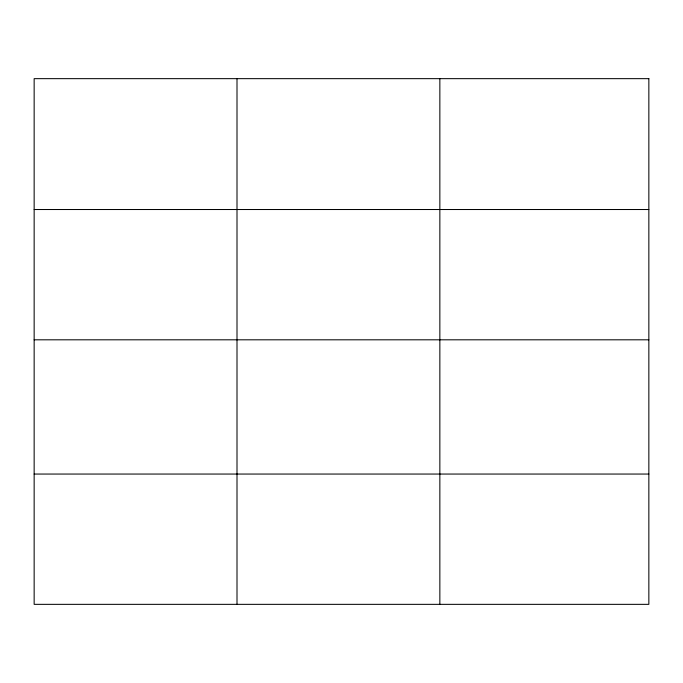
<?xml version="1.0" encoding="UTF-8"?>
<svg xmlns="http://www.w3.org/2000/svg" width="683" height="683" viewBox="0 0 683 683"><rect width="100%" height="100%" fill="white"/><g stroke="black" fill="none" stroke-linecap="round" stroke-linejoin="round"><path stroke-width="1.02" d="M34.15 209.519L648.85 209.519M34.15 339.81L648.85 339.81M34.15 474.053L648.85 474.053M439.852 78.656L439.852 604.344M237.001 78.656L237.001 604.344M648.85 78.656L34.15 78.656L34.15 604.344L648.85 604.344L648.85 78.656"/></g></svg>
